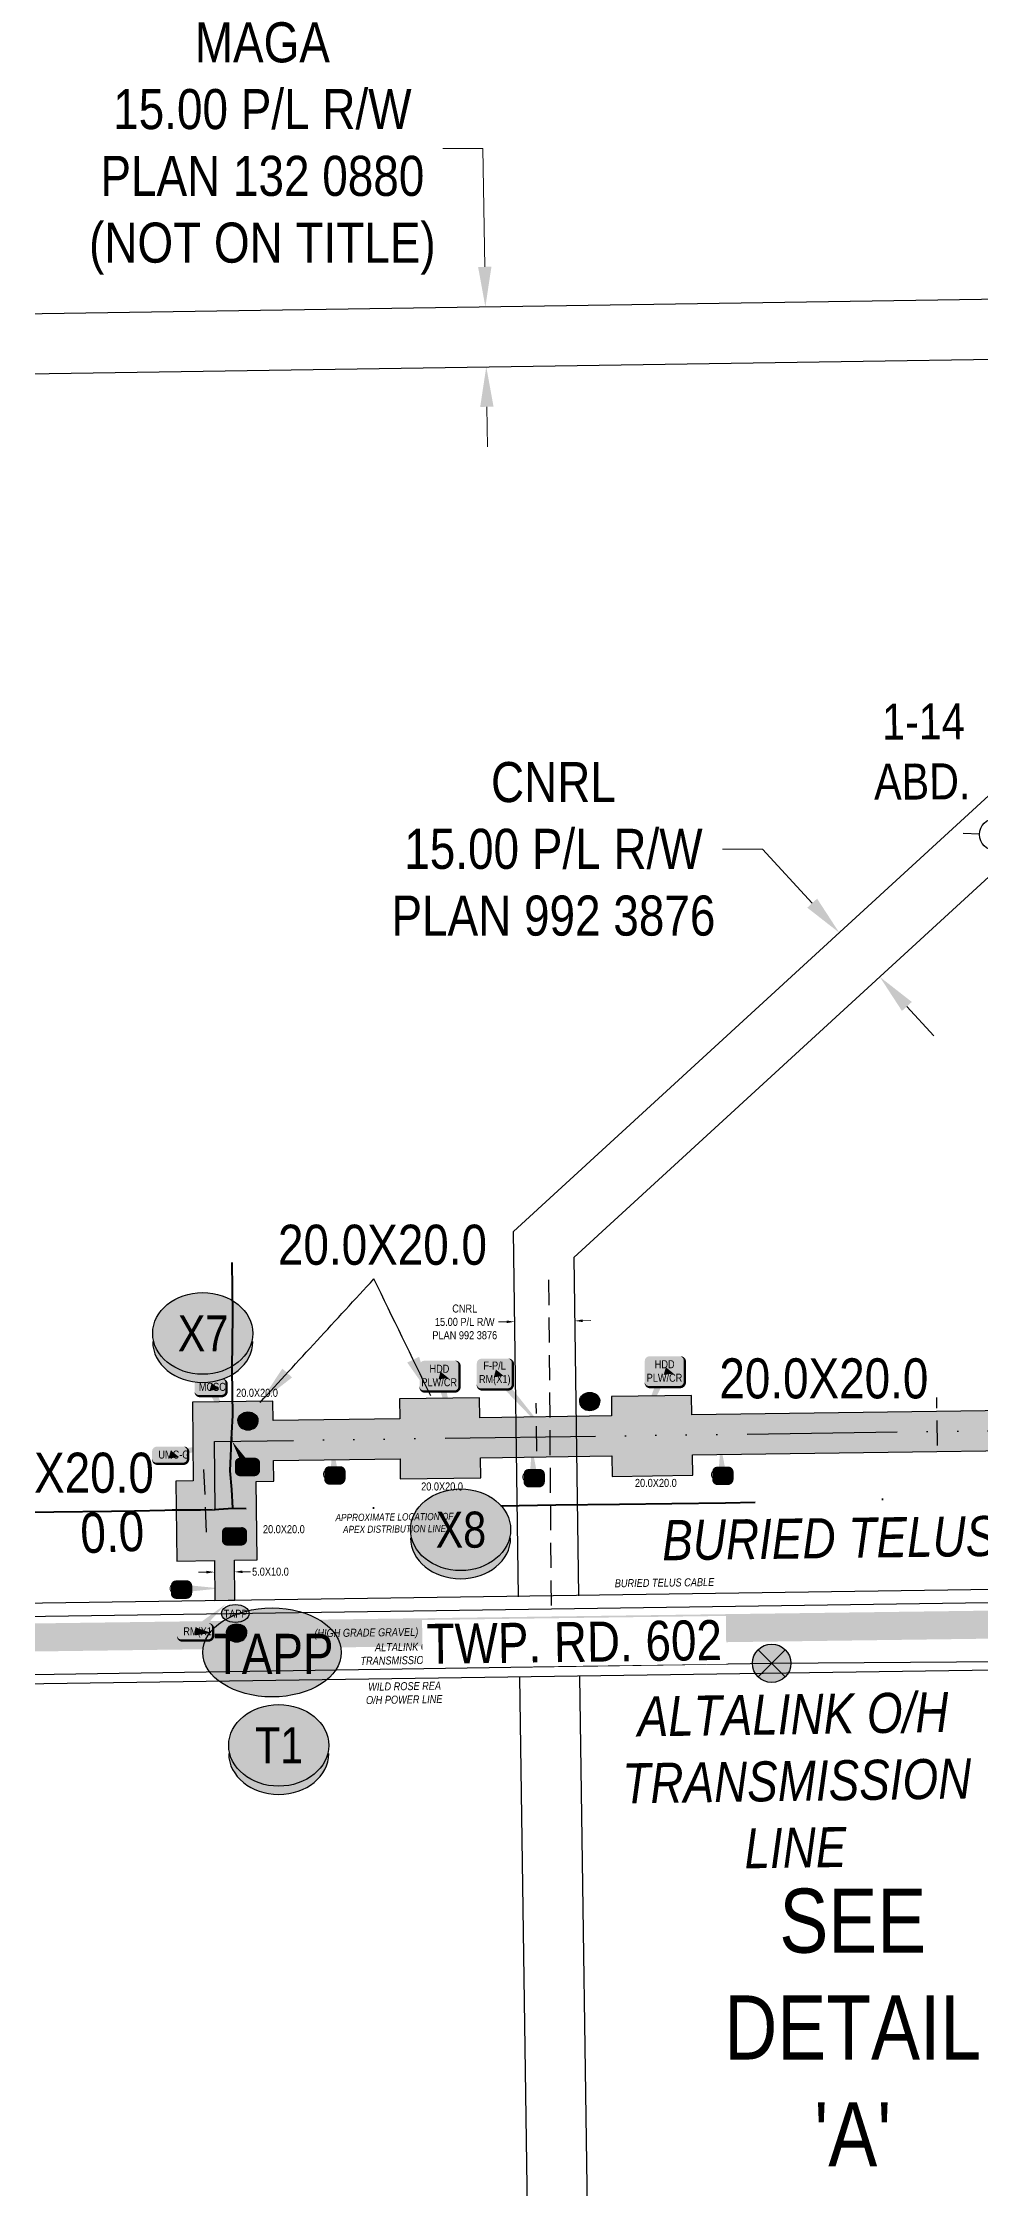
# Model space of a CAD drawing. Extents: x 57693 to 70573, y 5994359 to 6008381.
# Drawn here: x 62930 to 63164, y 6001592 to 6002128 of the extents above; entities that cross this region are included whole.
import ezdxf
from ezdxf.enums import TextEntityAlignment as Align

# ---------------------------------------------------------------- set-up
doc = ezdxf.new("R2010")
doc.units = 0
doc.header["$LTSCALE"] = 5
doc.header["$PDSIZE"] = -3
for name, pattern in [('COOP2', [10, 5, -1, 0, -1, 0, -1, 0, -1, 0, -1]), ('DASHDOT', [25.4, 12.7, -6.35, 0, -6.35]), ('foc-TIELINE', [1.875, 1.25, -0.625]), ('UG_PIPE', [1.875, 1.25, -0.625])]:
    doc.linetypes.add(name, pattern=pattern)
doc.layers.get('Defpoints').update_dxf_attribs({"color": 9})
for name, color, linetype in [('AS-PIPE-UG', 44, 'UG_PIPE'), ('AS-POWER', 104, 'foc-POWER'), ('AS-POWER-EXISTING-PP', 72, 'Continuous'), ('AS-POWER-T', 104, 'Continuous'), ('AS-POWER-T-1000', 104, 'Continuous'), ('AS-ROADS', 254, 'Continuous'), ('AS-TELEPHONE', 224, 'foc-TEL'), ('AS-TELEPHONE-T', 224, 'Continuous'), ('AS-TELEPHONE-T-1000', 224, 'Continuous'), ('CG-NOTES', 7, 'Continuous'), ('CG-NOTES-1000', 7, 'Continuous'), ('DETAIL-T', 7, 'Continuous'), ('F-RW', 190, 'Continuous'), ('F-WS-S', 8, 'Continuous'), ('L-ROAD-T', 7, 'Continuous'), ('L-ROAD-T-1000', 7, 'Continuous'), ('L-SEC', 7, 'Continuous'), ('P-APEX RECON PAY ITEMS-1000', 240, 'Continuous'), ('P-APEX RECON-10m BUFFER', 51, 'COOP2'), ('P-APEX RECON-URBAN', 30, 'COOP2'), ('P-APEX RECON-WORK AREA', 104, 'Continuous'), ('P-BUFFER-PURPLE', 187, 'foc-TIELINE'), ('P-BUFFER-PURPLE-T', 187, 'Continuous'), ('P-CROSSINGS', 250, 'Continuous'), ('P-CROSSINGS-1000', 250, 'Continuous')]:
    doc.layers.add(name, color=color, linetype=linetype)
for name, color, linetype, lineweight in [('AS-RECON EXISTING', 151, 'DASHDOT', 40), ('F-RW-T', 190, 'Continuous', 9), ('F-WS-T-1000', 190, 'Continuous', 9), ('P-APEX RECON-TWS-T', 104, 'Continuous', 9), ('P-APEX RECON-TWS-T-1000', 104, 'Continuous', 9), ('T-TEXT-1000', 48, 'Continuous', 18)]:
    doc.layers.add(name, color=color, linetype=linetype, lineweight=lineweight)
doc.layers.add('AS-RECON EXISTING-T-1000', color=7, linetype='Continuous', true_color=0x7abdff)
doc.layers.add('P-APEX RECON-TO BE DRILLED-H', color=7, linetype='Continuous', true_color=0xffafe1)
doc.styles.add('1.8', font='ARIALN.TTF', dxfattribs={"height": 2})
doc.styles.add('175L', font='ARIALN.TTF', dxfattribs={"height": 10})
doc.styles.add('80', font='ARIALN.TTF', dxfattribs={"height": 10})
doc.styles.add('80CG', font='ARIALN.TTF', dxfattribs={"height": 10})
doc.styles.add('80L', font='ARIALN.TTF', dxfattribs={"height": 10})
doc.styles.add('80LS', font='ARIALNI.TTF', dxfattribs={"height": 10})
doc.styles.add('Crossing', font='ARIALN.TTF', dxfattribs={"height": 10})
doc.styles.add('foc-LtypeFont', font='ARIALN.TTF', dxfattribs={"height": 7.349999999999999})
doc.linetypes.add('foc-POWER', pattern='A,6,-1,["P",foc-LtypeFont,S=0.2,R=0,X=-0.625,Y=-0.75],-1.239999999999999,4', length=12.24)
doc.linetypes.add('foc-TEL', pattern='A,2,-1,["T",foc-LtypeFont,S=0.2,R=0,X=-0.425,Y=-0.75],-1.239999999999999,8', length=12.24)
doc.dimstyles.new('Compass 1 000', dxfattribs={"dimtxt": 1.8, "dimasz": 2, "dimexe": 0.2, "dimexo": 0.0625, "dimgap": 0.5, "dimtad": 0, "dimtih": 1, "dimtoh": 1, "dimzin": 0, "dimdsep": 46, "dimtxsty": '1.8', "dimcen": 0.1, "dimse1": 1, "dimse2": 1, "dimclrd": 256, "dimclrt": 256, "dimaunit": 1, "dimadec": 4, "dimazin": 0, "dimtfac": 0.06, "dimtofl": 0, "dimtmove": 0, "dimatfit": 0, "dimfxl": 0.2, "dimtolj": 1, "dimtzin": 0, "dimlwd": -1, "dimarcsym": 0})
doc.dimstyles.new('Compass 5 000', dxfattribs={"dimscale": 5, "dimtxt": 9, "dimasz": 2, "dimexe": 0.2, "dimexo": 0.0625, "dimgap": 0.5, "dimtad": 0, "dimtih": 1, "dimtoh": 1, "dimzin": 0, "dimdsep": 46, "dimtxsty": '80CG', "dimcen": 0.1, "dimse1": 1, "dimse2": 1, "dimclrd": 256, "dimclrt": 256, "dimaunit": 1, "dimadec": 4, "dimazin": 0, "dimtfac": 0.06, "dimtofl": 0, "dimtmove": 0, "dimatfit": 1, "dimfxl": 0.2, "dimtolj": 1, "dimtzin": 0, "dimlwd": -1, "dimarcsym": 0})

# ---------------------------------------------------------------- blocks, each defined once
blk = doc.blocks.new('POWERPOLE')
h = blk.add_hatch(color=255)
edge = h.paths.add_edge_path()
edge.add_arc((0, 0), 0.9600000000000002, 0, 360)
at = {"linetype": 'Continuous'}
for p, q in [((0.678822509938982, -0.678822509938982), (-0.678822509938982, 0.678822509938982)), ((-0.678822509938982, -0.678822509938982), (0.678822509938982, 0.678822509938982))]:
    blk.add_line(p, q, dxfattribs=at)
blk.add_circle((0, 0), 0.9600000000000002, dxfattribs=at)
blk = doc.blocks.new('*D481')
at = {"layer": 'Defpoints', "color": 0, "transparency": 16777216}
for p in [(63039.06370349014, 6002061.562166819), (63040.83069993257, 6002061.588815035), (63039.28922299822, 6002046.608363826)]:
    blk.add_point(p, dxfattribs=at)
at = {"layer": 'F-RW-T', "transparency": 16777216}
for p, q in [((63040.23432347592, 6002101.133491761), (63030.23432347593, 6002101.133491762)), ((63040.67990627386, 6002071.587678035), (63040.23432347592, 6002101.133491761)), ((63041.20701309937, 6002036.636149043), (63041.35780675807, 6002026.637286044))]:
    blk.add_line(p, q, dxfattribs=at)
for points in [[(63042.34638344035, 6002071.612810312), (63039.01342910736, 6002071.562545759), (63040.83069993257, 6002061.588815035)], [(63042.87349026586, 6002036.66128132), (63039.54053593287, 6002036.611016767), (63041.05621944065, 6002046.635012042)]]:
    blk.add_solid(points, dxfattribs=at)
at = {"layer": 'F-RW-T', "transparency": 16777216, "insert": (62985.14905744536, 6002101.133491762), "char_height": 10, "attachment_point": 5, "style": '80CG'}
blk.add_mtext('\\A1;MAGA\\P15.00 P/L R/W\\PPLAN 132 0880\\P(NOT ON TITLE)', dxfattribs=at)
blk = doc.blocks.new('GABD')
for p, q in [((0, 0.8077887898252811), (0, 1.615577579648743)), ((-0.8077887898243716, 0), (-1.615577579648743, 0)), ((1.615577579648743, 0), (0.8077887898243716, 0)), ((0, -0.8077887898252811), (0, -1.615577579648743))]:
    blk.add_line(p, q)
blk.add_circle((0, 0), 0.8)
blk = doc.blocks.new('*D509')
at = {"layer": 'Defpoints', "color": 0, "transparency": 16777216}
for p in [(63129.19532589428, 6001905.31713362), (63104.61186003173, 6001882.772489422), (63114.73871653667, 6001871.729812101)]:
    blk.add_point(p, dxfattribs=at)
at = {"layer": 'F-RW-T', "transparency": 16777216}
for p, q in [((63110.05276199151, 6001926.190852543), (63100.05276199151, 6001926.190852543)), ((63122.43648317736, 6001912.687211309), (63110.05276199151, 6001926.190852543)), ((63146.08102511661, 6001886.904378612), (63152.83986783354, 6001879.534300923))]:
    blk.add_line(p, q, dxfattribs=at)
for points in [[(63123.66482945858, 6001913.813685095), (63121.20813689614, 6001911.560737522), (63129.19532589428, 6001905.31713362)], [(63147.30937139783, 6001888.030852397), (63144.85267883539, 6001885.777904825), (63139.32218239969, 6001894.2744563)]]:
    blk.add_solid(points, dxfattribs=at)
at = {"layer": 'F-RW-T', "transparency": 16777216, "insert": (63057.82220264664, 6001926.190852543), "char_height": 10, "attachment_point": 5, "style": '80CG'}
blk.add_mtext('\\A1;CNRL\\P15.00 P/L R/W\\PPLAN 992 3876', dxfattribs=at)
blk = doc.blocks.new('TAPP_Access_Point')
h = blk.add_hatch(color=255)
h.dxf.hatch_style = 1
edge = h.paths.add_edge_path()
edge.add_ellipse((-0.3951519758265931, 0.3492528635715644), major_axis=(-17.30533953341364, 0), ratio=0.6432188296777427, start_angle=0, end_angle=360)
at = {"color": 170}
blk.add_ellipse((-0.3951519758265931, 0.3492528635715644), major_axis=(-17.30533953341364, 0), ratio=0.6432188296777427, dxfattribs=at)
at = {"color": 170, "style": '175L'}
blk.add_text('TAPP', height=10, dxfattribs=at).set_placement((0, 0), align=Align.MIDDLE_CENTER)
blk = doc.blocks.new('*U525')
at = {"true_color": 0xffffa8}
h = blk.add_hatch(color=51, dxfattribs=at)
edge = h.paths.add_edge_path()
edge.add_line((-8.999999999999986, -11.5), (8.999999999999972, -11.5))
edge.add_arc((8.999999999999979, -5.499999999999993), 6.000000000000007, 269.9999999999999, 359.9999999999999)
edge.add_line((14.99999999999999, -5.5), (14.99999999999999, 4))
edge.add_arc((8.999999999999986, 4), 6, 0, 90)
edge.add_line((8.999999999999986, 10), (-8.999999999999972, 10))
edge.add_arc((-8.999999999999979, 3.999999999999993), 6.000000000000007, 89.99999999999993, 179.9999999999999)
edge.add_line((-14.99999999999999, 4), (-14.99999999999999, -5.5))
edge.add_arc((-8.999999999999986, -5.5), 6, 180, 270)
at = {"color": 240, "flags": 128}
for points in [[(-26.97225136479049, 31.61302136921859, 0, 10, 0), (0, 0, 5.000000000000002, 5.000000000000002, 0)], [(11.02599631257849, -3.012219823603379, 0, 9.999999999999998, 0), (0, 0, 4.999999999999999, 4.999999999999999, 0)]]:
    blk.add_lwpolyline(points, format="xyseb", dxfattribs=at)
blk.add_lwpolyline([(-8.999999999999986, -11.5, 3, 3, 0), (8.999999999999972, -11.5, 3, 3, 0.4142135623730951), (14.99999999999999, -5.5, 3, 3, 0), (14.99999999999999, 4, 3, 0, 0.4142135623730951), (8.999999999999986, 10, 0, 0, 0), (-8.999999999999972, 10, 0, 0, 0.4142135623730951), (-14.99999999999999, 4, 0, 0, 0), (-14.99999999999999, -5.5, 0, 3, 0.4142135623730951)], format="xyseb", close=True, dxfattribs=at)
at = {"color": 4, "style": '80'}
blk.add_attdef('OTHER_001', (-14.69645293315144, -5.003410641200546), '', height=10, dxfattribs=at)
blk = doc.blocks.new('*U526')
at = {"true_color": 0xffffa8}
h = blk.add_hatch(color=51, dxfattribs=at)
edge = h.paths.add_edge_path()
edge.add_line((-16.49999999999998, -20), (16.49999999999997, -20))
edge.add_arc((16.49999999999998, -13.99999999999999), 6.000000000000007, 269.9999999999999, 359.9999999999999)
edge.add_line((22.49999999999998, -14), (22.49999999999998, 12.5))
edge.add_arc((16.49999999999998, 12.5), 6, 0, 90)
edge.add_line((16.49999999999998, 18.5), (-16.49999999999997, 18.5))
edge.add_arc((-16.49999999999998, 12.49999999999999), 6.000000000000007, 89.99999999999993, 179.9999999999999)
edge.add_line((-22.49999999999998, 12.5), (-22.49999999999998, -14))
edge.add_arc((-16.49999999999998, -14), 6, 180, 270)
at = {"color": 240, "flags": 128}
blk.add_lwpolyline([(-16.49999999999998, -20, 3, 3, 0), (16.49999999999997, -20, 3, 3, 0.4142135623730951), (22.49999999999998, -14, 3, 3, 0), (22.49999999999998, 12.5, 3, 0, 0.4142135623730951), (16.49999999999998, 18.5, 0, 0, 0), (-16.49999999999997, 18.5, 0, 0, 0.4142135623730951), (-22.49999999999998, 12.5, 0, 0, 0), (-22.49999999999998, -14, 0, 3, 0.4142135623730951)], format="xyseb", close=True, dxfattribs=at)
for points in [[(69.13318323529147, -79.15126343431352, 0, 10, 0), (0, 0, 5.000000000000001, 5.000000000000001, 0)], [(11.02599631257849, -3.012219823603379, 0, 9.999999999999998, 0), (0, 0, 4.999999999999999, 4.999999999999999, 0)]]:
    blk.add_lwpolyline(points, format="xyseb", dxfattribs=at)
at = {"color": 4, "style": '80'}
blk.add_attdef('OTHER_001', (-14.69645293315144, -5.003410641200546), '', height=10, dxfattribs=at)
blk = doc.blocks.new('*U528')
at = {"true_color": 0xffffa8}
h = blk.add_hatch(color=51, dxfattribs=at)
edge = h.paths.add_edge_path()
edge.add_line((-18.99999999999999, -20), (18.99999999999997, -20))
edge.add_arc((18.99999999999998, -13.99999999999999), 6.000000000000007, 269.9999999999999, 359.9999999999999)
edge.add_line((24.99999999999999, -14), (24.99999999999999, 12.5))
edge.add_arc((18.99999999999999, 12.5), 6, 0, 90)
edge.add_line((18.99999999999999, 18.5), (-18.99999999999997, 18.5))
edge.add_arc((-18.99999999999998, 12.49999999999999), 6.000000000000007, 89.99999999999993, 179.9999999999999)
edge.add_line((-24.99999999999999, 12.5), (-24.99999999999999, -14))
edge.add_arc((-18.99999999999999, -14), 6, 180, 270)
at = {"color": 240, "flags": 128}
blk.add_lwpolyline([(-18.99999999999999, -20, 3, 3, 0), (18.99999999999997, -20, 3, 3, 0.4142135623730951), (24.99999999999999, -14, 3, 3, 0), (24.99999999999999, 12.5, 3, 0, 0.4142135623730951), (18.99999999999999, 18.5, 0, 0, 0), (-18.99999999999997, 18.5, 0, 0, 0.4142135623730951), (-24.99999999999999, 12.5, 0, 0, 0), (-24.99999999999999, -14, 0, 3, 0.4142135623730951)], format="xyseb", close=True, dxfattribs=at)
for points in [[(20.25130591177349, -78.98383178456156, 0, 10, 0), (0, 0, 5, 5, 0)], [(11.02599631257849, -3.012219823603379, 0, 9.999999999999998, 0), (0, 0, 4.999999999999999, 4.999999999999999, 0)]]:
    blk.add_lwpolyline(points, format="xyseb", dxfattribs=at)
at = {"color": 4, "style": '80'}
blk.add_attdef('OTHER_001', (-14.69645293315144, -5.003410641200546), '', height=10, dxfattribs=at)
blk = doc.blocks.new('*U1758')
at = {"true_color": 0xffffa8}
h = blk.add_hatch(color=51, dxfattribs=at)
edge = h.paths.add_edge_path()
edge.add_line((-6.499999999999986, -11.5), (6.499999999999972, -11.5))
edge.add_arc((6.499999999999979, -5.499999999999993), 6.000000000000007, 269.9999999999999, 359.9999999999999)
edge.add_line((12.49999999999999, -5.5), (12.49999999999999, 4))
edge.add_arc((6.499999999999986, 4), 6, 0, 90)
edge.add_line((6.499999999999986, 10), (-6.499999999999972, 10))
edge.add_arc((-6.499999999999979, 3.999999999999993), 6.000000000000007, 89.99999999999993, 179.9999999999999)
edge.add_line((-12.49999999999999, 4), (-12.49999999999999, -5.5))
edge.add_arc((-6.499999999999986, -5.5), 6, 180, 270)
at = {"color": 240, "flags": 128}
blk.add_lwpolyline([(-6.499999999999986, -11.5, 3, 3, 0), (6.499999999999972, -11.5, 3, 3, 0.4142135623730951), (12.49999999999999, -5.5, 3, 3, 0), (12.49999999999999, 4, 3, 0, 0.4142135623730951), (6.499999999999986, 10, 0, 0, 0), (-6.499999999999972, 10, 0, 0, 0.4142135623730951), (-12.49999999999999, 4, 0, 0, 0), (-12.49999999999999, -5.5, 0, 3, 0.4142135623730951)], format="xyseb", close=True, dxfattribs=at)
for points in [[(49.13377282671338, 0.09246201173935711, 0, 10, 0), (0, 0, 5, 5, 0)], [(11.02599631257849, -3.012219823603379, 0, 9.999999999999998, 0), (0, 0, 4.999999999999999, 4.999999999999999, 0)]]:
    blk.add_lwpolyline(points, format="xyseb", dxfattribs=at)
at = {"color": 4, "style": '80'}
blk.add_attdef('OTHER_001', (-14.69645293315144, -5.003410641200546), '', height=10, dxfattribs=at)
blk = doc.blocks.new('xing2')
h = blk.add_hatch(color=50)
h.dxf.hatch_style = 1
edge = h.paths.add_edge_path()
edge.add_ellipse((0, 0), major_axis=(-12.5, 0), ratio=0.8162973455633619, start_angle=0, end_angle=360)
h = blk.add_hatch(color=250)
h.dxf.hatch_style = 1
edge = h.paths.add_edge_path()
edge.add_ellipse((0, -2.047489049626165), major_axis=(-12.5, 0), ratio=0.8162973455633619, start_angle=0, end_angle=180)
edge.add_line((12.5, -2.047489049626165), (12.5, 0))
edge.add_ellipse((0, 0), major_axis=(-12.5, 0), ratio=0.8162973455633619, start_angle=0, end_angle=180, ccw=False)
edge.add_line((-12.5, 0), (-12.5, -2.047489049626165))
at = {"color": 250}
blk.add_ellipse((0, 0), major_axis=(-12.5, 0), ratio=0.8162973455633619, dxfattribs=at)
blk.add_ellipse((0, -2.047489049626165), major_axis=(-12.5, 0), ratio=0.8162973455633619, start_param=0, end_param=3.141592653589793, dxfattribs=at)
at = {"color": 250, "style": 'Crossing'}
blk.add_attdef('CROSSING', text='', height=9, dxfattribs=at).set_placement((0.08916442567715421, 0.0199513138486509), align=Align.MIDDLE_CENTER)
at = {"color": 250, "style": 'Crossing', "flags": 1}
for tag, p in [('OWNER', (0.08916442567715421, -12.49201765665748)), ('DESCRIPTION', (0.08916442567715421, -25.770021277247)), ('LOCATION', (0.08916442567715421, -39.30337514164421)), ('DWG_REF', (0.08916442567715421, -52.83672900604233))]:
    blk.add_attdef(tag, text='', height=9, dxfattribs=at).set_placement(p, align=Align.MIDDLE_CENTER)
blk = doc.blocks.new('Well_proximity')
h = blk.add_hatch(color=191)
h.dxf.hatch_style = 1
edge = h.paths.add_edge_path()
edge.add_ellipse((0, 0), major_axis=(-12.5, 0), ratio=0.8162973455633618, start_angle=0, end_angle=360)
h = blk.add_hatch(color=250)
h.dxf.hatch_style = 1
edge = h.paths.add_edge_path()
edge.add_ellipse((0, -2.047489049626165), major_axis=(-12.5, 0), ratio=0.8162973455633618, start_angle=0, end_angle=180)
edge.add_line((12.5, -2.047489049626165), (12.5, 0))
edge.add_ellipse((0, 0), major_axis=(-12.5, 0), ratio=0.8162973455633618, start_angle=0, end_angle=180, ccw=False)
edge.add_line((-12.5, 0), (-12.5, -2.047489049626165))
at = {"color": 250}
blk.add_ellipse((0, 0), major_axis=(-12.5, 0), ratio=0.8162973455633618, dxfattribs=at)
blk.add_ellipse((0, -2.047489049626165), major_axis=(-12.5, 0), ratio=0.8162973455633618, start_param=0, end_param=3.141592653589793, dxfattribs=at)
at = {"color": 250, "style": '80L'}
blk.add_attdef('CROSSING', text='', height=9, dxfattribs=at).set_placement((0.0891644256771542, 0.0199513138486509), align=Align.MIDDLE_CENTER)
blk = doc.blocks.new('*U527')
at = {"true_color": 0xffffa8}
h = blk.add_hatch(color=51, dxfattribs=at)
edge = h.paths.add_edge_path()
edge.add_line((-18.99999999999999, -20), (18.99999999999997, -20))
edge.add_arc((18.99999999999998, -13.99999999999999), 6.000000000000007, 269.9999999999999, 359.9999999999999)
edge.add_line((24.99999999999999, -14), (24.99999999999999, 12.5))
edge.add_arc((18.99999999999999, 12.5), 6, 0, 90)
edge.add_line((18.99999999999999, 18.5), (-18.99999999999997, 18.5))
edge.add_arc((-18.99999999999998, 12.49999999999999), 6.000000000000007, 89.99999999999993, 179.9999999999999)
edge.add_line((-24.99999999999999, 12.5), (-24.99999999999999, -14))
edge.add_arc((-18.99999999999999, -14), 6, 180, 270)
at = {"color": 240, "flags": 128}
for points in [[(-35.60889461615826, -81.89717848493189, 0, 10, 0), (0, 0, 5.000000000000001, 5.000000000000001, 0)], [(11.02599631257849, -3.012219823603379, 0, 9.999999999999998, 0), (0, 0, 4.999999999999999, 4.999999999999999, 0)]]:
    blk.add_lwpolyline(points, format="xyseb", dxfattribs=at)
blk.add_lwpolyline([(-18.99999999999999, -20, 3, 3, 0), (18.99999999999997, -20, 3, 3, 0.4142135623730951), (24.99999999999999, -14, 3, 3, 0), (24.99999999999999, 12.5, 3, 0, 0.4142135623730951), (18.99999999999999, 18.5, 0, 0, 0), (-18.99999999999997, 18.5, 0, 0, 0.4142135623730951), (-24.99999999999999, 12.5, 0, 0, 0), (-24.99999999999999, -14, 0, 3, 0.4142135623730951)], format="xyseb", close=True, dxfattribs=at)
at = {"color": 4, "style": '80'}
blk.add_attdef('OTHER_001', (-14.69645293315144, -5.003410641200546), '', height=10, dxfattribs=at)
blk = doc.blocks.new('*U2118')
at = {"true_color": 0xffffa8}
h = blk.add_hatch(color=51, dxfattribs=at)
edge = h.paths.add_edge_path()
edge.add_line((-16.49999999999998, -11.5), (16.49999999999997, -11.5))
edge.add_arc((16.49999999999998, -5.499999999999993), 6.000000000000007, 269.9999999999999, 359.9999999999999)
edge.add_line((22.49999999999998, -5.5), (22.49999999999998, 4))
edge.add_arc((16.49999999999998, 4), 6, 0, 90)
edge.add_line((16.49999999999998, 10), (-16.49999999999997, 10))
edge.add_arc((-16.49999999999998, 3.999999999999993), 6.000000000000007, 89.99999999999993, 179.9999999999999)
edge.add_line((-22.49999999999998, 4), (-22.49999999999998, -5.5))
edge.add_arc((-16.49999999999998, -5.5), 6, 180, 270)
at = {"color": 240, "flags": 128}
blk.add_lwpolyline([(-16.49999999999998, -11.5, 3, 3, 0), (16.49999999999997, -11.5, 3, 3, 0.4142135623730951), (22.49999999999998, -5.5, 3, 3, 0), (22.49999999999998, 4, 3, 0, 0.4142135623730951), (16.49999999999998, 10, 0, 0, 0), (-16.49999999999997, 10, 0, 0, 0.4142135623730951), (-22.49999999999998, 4, 0, 0, 0), (-22.49999999999998, -5.5, 0, 3, 0.4142135623730951)], format="xyseb", close=True, dxfattribs=at)
for points in [[(75.36836184464102, 16.26775433973944, 0, 10, 0), (0, 0, 5.000000000000001, 5.000000000000001, 0)], [(11.02599631257849, -3.012219823603379, 0, 9.999999999999998, 0), (0, 0, 4.999999999999999, 4.999999999999999, 0)]]:
    blk.add_lwpolyline(points, format="xyseb", dxfattribs=at)
at = {"color": 4, "style": '80'}
blk.add_attdef('OTHER_001', (-14.69645293315144, -5.003410641200546), '', height=10, dxfattribs=at)
blk = doc.blocks.new('*U2119')
at = {"true_color": 0xffffa8}
h = blk.add_hatch(color=51, dxfattribs=at)
edge = h.paths.add_edge_path()
edge.add_line((-8.999999999999986, -11.5), (8.999999999999972, -11.5))
edge.add_arc((8.999999999999979, -5.499999999999993), 6.000000000000007, 269.9999999999999, 359.9999999999999)
edge.add_line((14.99999999999999, -5.5), (14.99999999999999, 4))
edge.add_arc((8.999999999999986, 4), 6, 0, 90)
edge.add_line((8.999999999999986, 10), (-8.999999999999972, 10))
edge.add_arc((-8.999999999999979, 3.999999999999993), 6.000000000000007, 89.99999999999993, 179.9999999999999)
edge.add_line((-14.99999999999999, 4), (-14.99999999999999, -5.5))
edge.add_arc((-8.999999999999986, -5.5), 6, 180, 270)
at = {"color": 240, "flags": 128}
for points in [[(-18.60840244475935, 30.81291088101987, 0, 10, 0), (0, 0, 5, 5, 0)], [(11.02599631257849, -3.012219823603379, 0, 9.999999999999998, 0), (0, 0, 4.999999999999999, 4.999999999999999, 0)]]:
    blk.add_lwpolyline(points, format="xyseb", dxfattribs=at)
blk.add_lwpolyline([(-8.999999999999986, -11.5, 3, 3, 0), (8.999999999999972, -11.5, 3, 3, 0.4142135623730951), (14.99999999999999, -5.5, 3, 3, 0), (14.99999999999999, 4, 3, 0, 0.4142135623730951), (8.999999999999986, 10, 0, 0, 0), (-8.999999999999972, 10, 0, 0, 0.4142135623730951), (-14.99999999999999, 4, 0, 0, 0), (-14.99999999999999, -5.5, 0, 3, 0.4142135623730951)], format="xyseb", close=True, dxfattribs=at)
at = {"color": 4, "style": '80'}
blk.add_attdef('OTHER_001', (-14.69645293315144, -5.003410641200546), '', height=10, dxfattribs=at)
blk = doc.blocks.new('*U2120')
at = {"true_color": 0xffffa8}
h = blk.add_hatch(color=51, dxfattribs=at)
edge = h.paths.add_edge_path()
edge.add_line((-13.99999999999999, -11.5), (13.99999999999997, -11.5))
edge.add_arc((13.99999999999998, -5.499999999999993), 6.000000000000007, 269.9999999999999, 359.9999999999999)
edge.add_line((19.99999999999999, -5.5), (19.99999999999999, 4))
edge.add_arc((13.99999999999999, 4), 6, 0, 90)
edge.add_line((13.99999999999999, 10), (-13.99999999999997, 10))
edge.add_arc((-13.99999999999998, 3.999999999999993), 6.000000000000007, 89.99999999999993, 179.9999999999999)
edge.add_line((-19.99999999999999, 4), (-19.99999999999999, -5.5))
edge.add_arc((-13.99999999999999, -5.5), 6, 180, 270)
at = {"color": 240, "flags": 128}
blk.add_lwpolyline([(-13.99999999999999, -11.5, 3, 3, 0), (13.99999999999997, -11.5, 3, 3, 0.4142135623730951), (19.99999999999999, -5.5, 3, 3, 0), (19.99999999999999, 4, 3, 0, 0.4142135623730951), (13.99999999999999, 10, 0, 0, 0), (-13.99999999999997, 10, 0, 0, 0.4142135623730951), (-19.99999999999999, 4, 0, 0, 0), (-19.99999999999999, -5.5, 0, 3, 0.4142135623730951)], format="xyseb", close=True, dxfattribs=at)
for points in [[(26.38675038390993, -57.62172660125821, 0, 10, 0), (0, 0, 5, 5, 0)], [(11.02599631257849, -3.012219823603379, 0, 9.999999999999998, 0), (0, 0, 4.999999999999999, 4.999999999999999, 0)]]:
    blk.add_lwpolyline(points, format="xyseb", dxfattribs=at)
at = {"color": 4, "style": '80'}
blk.add_attdef('OTHER_001', (-14.69645293315144, -5.003410641200546), '', height=10, dxfattribs=at)
blk = doc.blocks.new('*D2121')
at = {"layer": 'Defpoints', "color": 0, "transparency": 16777216}
for p in [(62973.21538334016, 6001743.085059657), (62978.18735185544, 6001745.713481976), (62978.21142810109, 6001743.131649039)]:
    blk.add_point(p, dxfattribs=at)
at = {"layer": 'P-APEX RECON-TWS-T-1000', "transparency": 16777216}
for p, q in [((62971.19139404919, 6001745.648242898), (62969.19148100387, 6001745.629593203)), ((62980.18726490076, 6001745.732131671), (62982.18717794613, 6001745.750781367))]:
    blk.add_line(p, q, dxfattribs=at)
for points in [[(62971.18828576663, 6001745.981561738), (62971.19450233175, 6001745.314924058), (62973.19130709451, 6001745.666892594)], [(62980.1841566182, 6001746.065450511), (62980.19037318332, 6001745.39881283), (62978.18735185544, 6001745.713481976)]]:
    blk.add_solid(points, dxfattribs=at)
at = {"layer": 'P-APEX RECON-TWS-T-1000', "transparency": 16777216, "insert": (62987.17148899661, 6001745.750781365), "char_height": 2, "attachment_point": 5, "style": '1.8'}
blk.add_mtext('\\A1;5.0X10.0', dxfattribs=at)
blk = doc.blocks.new('*U524')
at = {"true_color": 0xffffa8}
h = blk.add_hatch(color=51, dxfattribs=at)
edge = h.paths.add_edge_path()
edge.add_line((-16.49999999999999, -11.5), (16.49999999999997, -11.5))
edge.add_arc((16.49999999999998, -5.499999999999993), 6.000000000000007, 269.9999999999999, 359.9999999999999)
edge.add_line((22.49999999999999, -5.5), (22.49999999999999, 4))
edge.add_arc((16.49999999999999, 4), 6, 0, 90)
edge.add_line((16.49999999999999, 10), (-16.49999999999997, 10))
edge.add_arc((-16.49999999999998, 3.999999999999993), 6.000000000000007, 89.99999999999993, 179.9999999999999)
edge.add_line((-22.49999999999999, 4), (-22.49999999999999, -5.5))
edge.add_arc((-16.49999999999999, -5.5), 6, 180, 270)
at = {"color": 240, "flags": 128}
for points in [[(38.79831612702021, 34.41931672034386, 0, 10, 0), (0, 0, 5.000000000000001, 5.000000000000001, 0)], [(20.51600435733357, -2.102764657405074, 0, 9.999999999999998, 0), (0, 0, 4.999999999999999, 4.999999999999999, 0)]]:
    blk.add_lwpolyline(points, format="xyseb", dxfattribs=at)
blk.add_lwpolyline([(-16.49999999999999, -11.5, 3, 3, 0), (16.49999999999997, -11.5, 3, 3, 0.4142135623730951), (22.49999999999999, -5.5, 3, 3, 0), (22.49999999999999, 4, 3, 0, 0.4142135623730951), (16.49999999999999, 10, 0, 0, 0), (-16.49999999999997, 10, 0, 0, 0.4142135623730951), (-22.49999999999999, 4, 0, 0, 0), (-22.49999999999999, -5.5, 0, 3, 0.4142135623730951)], format="xyseb", close=True, dxfattribs=at)
at = {"color": 4, "style": '80'}
blk.add_attdef('OTHER_001', (-14.69645293315144, -5.003410641200546), '', height=10, dxfattribs=at)
blk = doc.blocks.new('*U2122')
at = {"true_color": 0xffffa8}
h = blk.add_hatch(color=51, dxfattribs=at)
edge = h.paths.add_edge_path()
edge.add_line((-6.499999999999986, -11.5), (6.499999999999972, -11.5))
edge.add_arc((6.499999999999979, -5.499999999999993), 6.000000000000007, 269.9999999999999, 359.9999999999999)
edge.add_line((12.49999999999999, -5.5), (12.49999999999999, 4))
edge.add_arc((6.499999999999986, 4), 6, 0, 90)
edge.add_line((6.499999999999986, 10), (-6.499999999999972, 10))
edge.add_arc((-6.499999999999979, 3.999999999999993), 6.000000000000007, 89.99999999999993, 179.9999999999999)
edge.add_line((-12.49999999999999, 4), (-12.49999999999999, -5.5))
edge.add_arc((-6.499999999999986, -5.5), 6, 180, 270)
at = {"color": 240, "flags": 128}
for points in [[(-2.153437277669792, 37.56185487763561, 0, 10, 0), (0, 0, 5, 5, 0)], [(11.02599631257849, -3.012219823603379, 0, 9.999999999999998, 0), (0, 0, 4.999999999999999, 4.999999999999999, 0)]]:
    blk.add_lwpolyline(points, format="xyseb", dxfattribs=at)
blk.add_lwpolyline([(-6.499999999999986, -11.5, 3, 3, 0), (6.499999999999972, -11.5, 3, 3, 0.4142135623730951), (12.49999999999999, -5.5, 3, 3, 0), (12.49999999999999, 4, 3, 0, 0.4142135623730951), (6.499999999999986, 10, 0, 0, 0), (-6.499999999999972, 10, 0, 0, 0.4142135623730951), (-12.49999999999999, 4, 0, 0, 0), (-12.49999999999999, -5.5, 0, 3, 0.4142135623730951)], format="xyseb", close=True, dxfattribs=at)
at = {"color": 4, "style": '80'}
blk.add_attdef('OTHER_001', (-14.69645293315144, -5.003410641200546), '', height=10, dxfattribs=at)
blk = doc.blocks.new('*D2123')
at = {"layer": 'Defpoints', "color": 0, "transparency": 16777216}
for p in [(63048.12987936503, 6001808.179783915), (63048.13191546097, 6001808.035080043), (63063.13282401867, 6001808.246154482)]:
    blk.add_point(p, dxfattribs=at)
at = {"layer": 'F-WS-T-1000', "transparency": 16777216}
for p, q in [((63046.13007732239, 6001808.151645146), (63044.13027527978, 6001808.123506378)), ((63065.13058996538, 6001808.418997124), (63067.130392008, 6001808.447135893))]:
    blk.add_line(p, q, dxfattribs=at)
for points in [[(63046.12538752762, 6001808.484945486), (63046.13476711717, 6001807.818344805), (63048.12987936503, 6001808.179783915)], [(63065.12590017061, 6001808.752297464), (63065.13527976016, 6001808.085696783), (63063.13078792274, 6001808.390858355)]]:
    blk.add_solid(points, dxfattribs=at)
at = {"layer": 'F-WS-T-1000', "transparency": 16777216, "insert": (63035.68416341073, 6001808.123506377), "char_height": 2, "attachment_point": 5, "style": '1.8'}
blk.add_mtext('\\A1;CNRL\\P15.00 P/L R/W\\PPLAN 992 3876', dxfattribs=at)

msp = doc.modelspace()

# ---------------------------------------------------------------- hatches: boundary and pattern name
at = {"layer": 'P-APEX RECON-10m BUFFER'}
h = msp.add_hatch(color=256, dxfattribs=at)
h.dxf.hatch_style = 1
h.paths.add_polyline_path([(63468.52490877652, 6001790.122807715), (63425.17606609737, 6001789.524254842), (63425.10624763402, 6001794.432513414), (63405.09532282097, 6001794.189406745), (63405.13436519392, 6001789.247522698), (63246.77926786274, 6001787.060984452), (63246.65603762771, 6001795.842189436), (63226.62425923613, 6001795.604537929), (63226.69539091786, 6001786.783669924), (63092.40159654496, 6001784.929365778), (63092.33826951597, 6001789.793711209), (63072.31121012602, 6001789.539842976), (63072.35053099607, 6001784.65250433), (63039.44789989291, 6001784.198190812), (63039.37622915594, 6001789.171263722), (63019.39788619879, 6001788.928663381), (63019.44227674518, 6001783.921956823), (62987.8140491263, 6001783.485240037), (62987.75320003214, 6001788.324809775), (62967.7024289667, 6001788.085657056), (62967.88933336198, 6001768.447908018), (62963.55450420874, 6001768.399111078), (62963.75282189612, 6001748.395784908), (62973.16460274126, 6001748.530552809), (62973.25738965417, 6001738.580483139), (62978.25319771354, 6001738.652455358), (62978.16041487467, 6001748.60208813), (62983.8842124725, 6001748.684047544), (62983.6293630404, 6001768.309280387), (62988.00412780741, 6001768.367528827), (62987.93967774073, 6001773.493498178), (63019.53087022927, 6001773.929703591), (63019.57486940834, 6001768.967138419), (63039.66362579628, 6001769.229450507), (63039.59189483058, 6001774.206702577), (63072.43092414371, 6001774.660137868), (63072.47187722177, 6001769.569925907), (63092.59799274885, 6001769.843564364), (63092.531674361, 6001774.937685355), (63226.77596956921, 6001776.79130605), (63226.78546386323, 6001775.613941585), (63231.96907744639, 6001775.685781624), (63232.20894719957, 6001757.204929558), (63232.40217335695, 6001742.313858171), (63242.39367074473, 6001742.457800899), (63242.20062958584, 6001757.334615266), (63241.96064576863, 6001775.824255447), (63246.93598981426, 6001775.893209041), (63246.91948322878, 6001777.069444008), (63405.21330805725, 6001779.255136211), (63405.25331109954, 6001774.191653064), (63414.74250209154, 6001774.315458616), (63421.95875769602, 6001745.044709302), (63427.08640304257, 6001745.118580813), (63419.87186054675, 6001774.382381397), (63425.39043038459, 6001774.454382223), (63425.31819230127, 6001779.532740779), (63468.66598841001, 6001780.131279252)])
at = {"layer": 'P-APEX RECON-TO BE DRILLED-H'}
h = msp.add_hatch(color=256, dxfattribs=at)
h.dxf.hatch_style = 1
h.paths.add_polyline_path([(63033.42570349541, 6001784.115037424), (63033.56366528833, 6001774.123465864), (63078.57186676892, 6001774.744930881), (63078.50646778662, 6001779.481304567), (63078.43390497481, 6001784.736502425)])

# ---------------------------------------------------------------- linework, layer by layer
at = {"layer": 'AS-PIPE-UG', "flags": 128}
msp.add_lwpolyline([(63057.34088035774, 6001737.349429632), (63056.67794435351, 6001821.567461995)], dxfattribs=at)
at = {"layer": 'AS-POWER', "flags": 128}
msp.add_lwpolyline([(62563.72767386014, 6001714.497276034), (63112.321, 6001722.890000029), (63250.7730000002, 6001723.924)], dxfattribs=at)
at = {"layer": 'AS-RECON EXISTING', "flags": 128}
for points in [[(62972.63131704591, 6001761.206624899), (62969.67921886605, 6001761.161556492), (62966.94528759643, 6001761.12420705), (62962.63047063887, 6001761.082105214), (62960.78220882561, 6001761.067793237), (62953.22712042707, 6001760.893080536), (62947.45201795259, 6001760.762161989), (62846.94575510486, 6001759.642806916), (62846.37774557409, 6001848.562793353), (62830.67275124247, 6001847.587784044)], [(62977.49645717802, 6001780.397086812), (62977.75851994957, 6001784.784812633), (62977.58996045937, 6001796.233241744), (62977.78332997191, 6001809.950749838), (62977.64432523039, 6001822.95084631)], [(62977.74042513179, 6001761.627937748), (62977.50105492765, 6001766.294959489), (62977.10938415151, 6001770.908143215), (62977.24959344631, 6001774.691020809), (62977.32481945474, 6001776.550804548), (62977.36682058273, 6001777.539174753), (62977.4032925619, 6001778.747752653), (62977.51416773788, 6001780.387797005)], [(63489.36281096678, 6001769.66246503), (63459.52612493589, 6001768.416283202), (63453.1632133419, 6001768.539844938), (63444.82971260816, 6001768.555532779), (63432.9121868635, 6001768.485420045), (63410.97216976825, 6001767.903947052), (63390.14638148592, 6001767.60742509), (63370.93707055622, 6001767.135801694), (63353.91838795506, 6001766.865356462), (63330.82935514189, 6001766.431214719), (63309.88094859621, 6001766.113488425), (63289.63393152764, 6001765.622629253), (63276.44680556404, 6001765.599520993), (63255.01777790506, 6001765.768703235), (63242.74862675946, 6001765.379414124), (63236.88732343384, 6001765.503607472), (63227.18070814731, 6001765.408982174), (63218.1100032539, 6001765.128837225), (63212.1639693151, 6001765.071964825), (63185.40720344322, 6001764.693862856), (63168.76534307105, 6001764.209625961), (63152.58701741586, 6001763.898636326), (63139.75489305556, 6001763.851427564), (63125.15992782651, 6001763.475853248), (63111.06619280627, 6001763.093329078), (63100.79829333574, 6001762.862692923), (63087.35055930134, 6001762.713112158), (63074.32180562703, 6001762.527902159), (63058.41878729374, 6001762.353578846), (63037.1525205506, 6001761.950933943), (63020.36242558881, 6001761.79226988), (63003.73081052748, 6001761.621389356), (62986.90106795717, 6001761.370378832), (62977.8116201884, 6001761.556398617), (62973.11957093311, 6001761.222827443)]]:
    msp.add_lwpolyline(points, dxfattribs=at)
at = {"layer": 'AS-ROADS', "const_width": 6.999999999999957, "flags": 128}
msp.add_lwpolyline([(62563.58931077144, 6001724.434636259), (63323.93209512343, 6001734.650987649), (64855.16123032261, 6001753.969112602), (65759.24688683084, 6001766.762914241), (66105.36338900546, 6001771.26380448)], dxfattribs=at)
at = {"layer": 'AS-TELEPHONE', "flags": 128}
msp.add_lwpolyline([(62563.367108622, 6001729.365951744), (63223.91609870517, 6001738.930165483), (63228.77190126626, 6001738.927945754), (63236.87609340985, 6001739.381921552), (63244.03678220754, 6001739.973545792), (63246.68855203297, 6001740.348518133), (63247.21726779047, 6001741.222062384), (63247.39809693587, 6001742.524211265)], dxfattribs=at)
at = {"layer": 'F-RW', "flags": 128}
for points in [[(63464.60121148921, 6002067.979268271), (62831.99284261912, 6002058.340829679), (62661.10290658578, 6001882.286445074), (62562.80151949694, 6001781.014507097)], [(62563.05589190532, 6001762.745254216), (62565.9228203472, 6001762.794404783), (62661.39039336336, 6001861.133952427), (62838.4286130297, 6002043.498535983), (63464.81343195986, 6002052.992423707)], [(63049.09644740799, 6001739.486490352), (63047.81322153686, 6001830.684427326), (63169.51080419655, 6001942.289060974), (63179.64189797053, 6001931.252507299), (63062.89687746141, 6001824.185671442), (63064.08758893239, 6001739.708602075)]]:
    msp.add_lwpolyline(points, dxfattribs=at)
at = {"layer": 'F-RW'}
for points in [[(63049.38282646192, 6001719.388623374), (63055.91750825364, 6001262.663923424)], [(63064.37091497023, 6001719.608823298), (63071.07171600598, 6001251.103275051)]]:
    msp.add_lwpolyline(points, dxfattribs=at)
at = {"layer": 'L-SEC', "flags": 128}
for points in [[(62663.70238752932, 6001734.120872185), (63469.15180818474, 6001745.724596998)], [(62663.99200000023, 6001714.01800003), (63469.43578913944, 6001725.621643706)]]:
    msp.add_lwpolyline(points, dxfattribs=at)
at = {"layer": 'P-APEX RECON-URBAN'}
msp.add_line((62977.56980792893, 6001778.349786303), (62977.52567927488, 6001780.425531172), dxfattribs=at)
at = {"layer": 'P-APEX RECON-URBAN', "ltscale": 1.5, "flags": 128}
msp.add_lwpolyline([(62972.65078382675, 6001761.193207157), (62973.38530484023, 6001761.223885059), (62973.19983468869, 6001778.286711364), (64071.86409762155, 6001793.456866734), (64254.83846893025, 6001906.24162036), (64279.23998254025, 6001911.257677547), (64301.08531756736, 6001922.167075044), (64318.9576318793, 6001933.021166205), (64328.65824579714, 6001939.949503675), (64340.45514044601, 6001957.719363512), (64355.99621207483, 6001971.66443963), (64378.49433481558, 6001981.782316981), (64386.80537997833, 6001985.964605013), (64628.78620225278, 6001996.621233719), (64995.96043315349, 6002001.20563944), (65065.74381892661, 6002017.988867943), (65165.46105153583, 6002019.373454561)], dxfattribs=at)
at = {"layer": 'P-APEX RECON-WORK AREA', "flags": 128}
msp.add_lwpolyline([(63226.69539091786, 6001786.783669924), (63092.40159654496, 6001784.929365778), (63092.33826951597, 6001789.793711209), (63072.31121012602, 6001789.539842976), (63072.35053099607, 6001784.65250433), (63039.44789989291, 6001784.198190812), (63039.37622915594, 6001789.171263722), (63019.39788619879, 6001788.928663381), (63019.44227674518, 6001783.921956823), (62987.8140491263, 6001783.485240037), (62987.75320003214, 6001788.324809775), (62967.7024289667, 6001788.085657056), (62967.88933336198, 6001768.447908018), (62963.55450420874, 6001768.399111078), (62963.75282189612, 6001748.395784908), (62973.16460274126, 6001748.530552809), (62973.25738965417, 6001738.580483139), (62978.25319771354, 6001738.652455358), (62978.16041487467, 6001748.60208813), (62983.8842124725, 6001748.684047544), (62983.6293630404, 6001768.309280387), (62988.00412780741, 6001768.367528827), (62987.93967774073, 6001773.493498178), (63019.53087022927, 6001773.929703591), (63019.57486940834, 6001768.967138419), (63039.66362579628, 6001769.229450507), (63039.59189483058, 6001774.206702577), (63072.43092414371, 6001774.660137868), (63072.47187722177, 6001769.569925907), (63092.59799274885, 6001769.843564364), (63092.531674361, 6001774.937685355), (63226.77596956921, 6001776.79130605)], dxfattribs=at)
at = {"layer": 'P-BUFFER-PURPLE'}
for p, q in [((63053.69591891433, 6001775.877809899), (63053.53024090027, 6001787.876666112)), ((63153.68638748637, 6001777.258460017), (63153.52070947237, 6001789.257316235)), ((62971.21759978882, 6001755.643189092), (62970.54992851476, 6001771.629252243))]:
    msp.add_line(p, q, dxfattribs=at)

# ---------------------------------------------------------------- block references
at = {"layer": 'AS-POWER-EXISTING-PP', "xscale": 4.999999999999973, "yscale": 4.999999999999973, "zscale": 4.999999999999973}
msp.add_blockref('POWERPOLE', (63112.321, 6001722.890000025), dxfattribs=at)
at = {"layer": 'CG-NOTES', "xscale": 0.999252397, "yscale": 0.999252397, "zscale": 0.999252397}
msp.add_blockref('TAPP_Access_Point', (62987.96549340204, 6001725.246387997), dxfattribs=at)
at = {"layer": 'CG-NOTES-1000', "xscale": 0.1998504793999991, "yscale": 0.1998504793999991, "zscale": 0.1998504793999991}
msp.add_blockref('TAPP_Access_Point', (62978.47309868043, 6001735.249277602), dxfattribs=at)
at = {"layer": 'F-WS-S', "color": 3, "xscale": 4.996261984999968, "yscale": 4.996261984999968, "zscale": 4.996261984999968, "rotation": 358.3685995525098}
msp.add_blockref('GABD', (63168.20598150866, 6001929.826493378), dxfattribs=at)
at = {"layer": 'P-APEX RECON PAY ITEMS-1000'}
ref = msp.add_blockref('*U528', (63029.38200465024, 6001794.738469661), dxfattribs=dict(at, xscale=0.1998504793999991, yscale=0.1998504793999991, zscale=0.1998504793999991))
ref.add_attrib('OTHER_001', 'HDD', (63026.87842071152, 6001795.439400458), dxfattribs={"layer": '0', "color": 4, "height": 1.998504793999992, "style": '80'})
ref.add_attrib('OTHER_002', 'PLW/CR', (63024.85878575087, 6001792.073114984), dxfattribs={"layer": '0', "color": 4, "height": 1.998504793999992, "style": '80'})
ref = msp.add_blockref('*U526', (63043.19322672633, 6001795.262358228), dxfattribs=dict(at, xscale=0.1998504793999991, yscale=0.1998504793999991, zscale=0.1998504793999991))
ref.add_attrib('OTHER_001', 'F-P/L', (63040.34133584704, 6001796.222303971), dxfattribs={"layer": '0', "color": 4, "height": 1.998504793999992, "style": '80'})
ref.add_attrib('OTHER_002', 'RM(X1)', (63039.2330245254, 6001792.857381733), dxfattribs={"layer": '0', "color": 4, "height": 1.998504793999992, "style": '80'})
ref = msp.add_blockref('*U527', (63085.62279572297, 6001795.857672609), dxfattribs=dict(at, xscale=0.1998504793999991, yscale=0.1998504793999991, zscale=0.1998504793999991))
ref.add_attrib('OTHER_001', 'HDD', (63083.11921178424, 6001796.558603406), dxfattribs={"layer": '0', "color": 4, "height": 1.998504793999992, "style": '80'})
ref.add_attrib('OTHER_002', 'PLW/CR', (63081.0995768236, 6001793.192317932), dxfattribs={"layer": '0', "color": 4, "height": 1.998504793999992, "style": '80'})
at = {"layer": 'P-APEX RECON PAY ITEMS-1000', "xscale": 0.1998504793999991, "yscale": 0.1998504793999991, "zscale": 0.1998504793999991}
for name, p, values in [('*U2120', (62972.22305246387, 6001791.91281648), {'OTHER_001': 'MCSC'}), ('*U2118', (62962.11686048939, 6001775.003281381), {'OTHER_001': 'UMC-G'}), ('*U2119', (62981.28870607838, 6001772.191811307), {'OTHER_001': 'FFT'}), ('*U2122', (63003.12150364513, 6001770.090492681), {'OTHER_001': 'CR'}), ('*U2122', (63052.89233707594, 6001769.398739318), {'OTHER_001': 'CR'}), ('*U2122', (63099.9983064105, 6001769.976992412), {'OTHER_001': 'CR'}), ('*U525', (62978.0412011925, 6001754.875329682), {'OTHER_001': 'SSC'}), ('*U1758', (62964.82473796113, 6001741.570753806), {'OTHER_001': 'CR'}), ('*U524', (62968.34613792213, 6001730.871283056), {'OTHER_001': 'RM(X1)'})]:
    msp.add_blockref(name, p, dxfattribs=at).add_auto_attribs(values)
at = {"layer": 'P-CROSSINGS', "xscale": 0.999252397, "yscale": 0.999252397, "zscale": 0.999252397}
for name, p, values in [('xing2', (62970.25189636645, 6001805.259350005), {'CROSSING': 'X7'}), ('xing2', (63034.63952291084, 6001756.233068653), {'CROSSING': 'X8'}), ('Well_proximity', (62989.23459952763, 6001702.39863262), {'CROSSING': 'T1'})]:
    msp.add_blockref(name, p, dxfattribs=at).add_auto_attribs(values)
at = {"layer": 'P-CROSSINGS-1000', "xscale": 0.1998504793999991, "yscale": 0.1998504793999991, "zscale": 0.1998504793999991}
for name, p, values in [('xing2', (63066.89593384282, 6001788.484475601), {'CROSSING': 'X8'}), ('xing2', (62981.56050082552, 6001783.595227122), {'CROSSING': 'X7'}), ('Well_proximity', (62978.72691990563, 6001730.679726527), {'CROSSING': 'T1'})]:
    msp.add_blockref(name, p, dxfattribs=at).add_auto_attribs(values)

# ---------------------------------------------------------------- texts
at = {"layer": 'AS-POWER-T', "insert": (63069.71541749248, 6001714.469106111), "char_height": 9.99252397000001, "attachment_point": 1, "rotation": 0.8253758101979987, "style": '175L'}
msp.add_mtext_dynamic_manual_height_columns('\\pi9.056;{\\fArial Narrow|b0|i1|c0|p34;ALTALINK O/H \\P\\pi5.014;TRANSMISSION \\P\\pi35.257;LINE}', width=96.08908594815826, gutter_width=50, heights=[0], dxfattribs=at)
at = {"layer": 'AS-POWER-T-1000', "char_height": 1.998504794, "attachment_point": 1, "rotation": 0.825375810197998, "style": '175L'}
for s, width, insert in [('\\pi3.8473;{\\fArial Narrow|b0|i1|c0|p34;ALTALINK O/H \\P\\pi0.16116;TRANSMISSION LINE}', 23.29012278308322, (63009.40999258577, 6001727.814456076)), ('\\pi0.71379;{\\fArial Narrow|b0|i1|c0|p34;WILD ROSE REA \\P\\pi0.12215;O/H POWER LINE}', 19.21781718963165, (63010.84032404867, 6001718.024437426))]:
    msp.add_mtext_dynamic_manual_height_columns(s, width=width, gutter_width=50, heights=[0], dxfattribs=dict(at, insert=insert))
at = {"layer": 'AS-RECON EXISTING-T-1000', "linetype": 'Continuous', "insert": (63003.40181246533, 6001760.171045979), "char_height": 1.798466399999998, "attachment_point": 1, "rotation": 0.5886613114022656, "style": '80'}
msp.add_mtext_dynamic_manual_height_columns('\\pi0.0089923;{\\fArial Narrow|b0|i1|c0|p18;APPROXIMATE LOCATION OF \\P\\pi1.8461;APEX DISTRIBUTION LINE}', width=29.5405589586794, gutter_width=44.96165999999999, heights=[0], dxfattribs=at)
at = {"layer": 'AS-TELEPHONE-T', "insert": (63084.7708999836, 6001758.592895296), "char_height": 10.00952252134804, "attachment_point": 1, "rotation": 0.7700628884403008, "style": '175L'}
msp.add_mtext_dynamic_manual_height_columns('\\pi0.13073;{\\fArial Narrow|b0|i1|c0|p34;BURIED TELUS CABLE}', width=124.5065303958536, gutter_width=50, heights=[0], dxfattribs=at)
at = {"layer": 'AS-TELEPHONE-T-1000', "insert": (63073.05378896832, 6001743.859205203), "char_height": 2.001904504269601, "attachment_point": 1, "rotation": 0.7700628884403008, "style": '175L'}
msp.add_mtext_dynamic_manual_height_columns('\\pi0.069193;{\\fArial Narrow|b0|i1|c0|p34;BURIED TELUS CABLE}', width=24.98740044614861, gutter_width=50, heights=[0], dxfattribs=at)
at = {"layer": 'DETAIL-T', "color": 3, "insert": (63132.56987183108, 6001631.950871255), "char_height": 15.99999999999996, "width": 63.63612551159607, "attachment_point": 5, "style": '80CG'}
msp.add_mtext("SEE\\PDETAIL\\P'A'", dxfattribs=at)
at = {"layer": 'F-WS-S', "insert": (63137.74164531974, 6001962.51862165), "char_height": 8.997586665334557, "attachment_point": 1, "rotation": 0.26692972947618243, "style": '80'}
msp.add_mtext_dynamic_manual_height_columns('\\pi2.1312;1-14\\P\\pi0.053689;ABD.', width=23.27646996406231, gutter_width=45.02159160362051, heights=[0], dxfattribs=at)
at = {"layer": 'L-ROAD-T-1000', "style": '80L'}
msp.add_text('TWP. RD. 602', height=1.998504793999989, rotation=0.7700629793368977, dxfattribs=at).set_placement((63059.94233046937, 6001731.534452521), align=Align.MIDDLE_CENTER)
at = {"layer": 'P-APEX RECON-TWS-T', "char_height": 9.992523969999976, "attachment_point": 1, "style": '175L'}
for insert in [(62989.0399411411, 6001832.395287342), (63099.25136006198, 6001799.023928709), (62905.86568152138, 6001775.467387489)]:
    msp.add_mtext_dynamic_manual_height_columns('20.0X20.0', width=78.94686638483836, gutter_width=50, heights=[0], dxfattribs=dict(at, insert=insert))
at = {"layer": 'P-APEX RECON-TWS-T-1000', "char_height": 1.998504793999999, "attachment_point": 1, "style": '175L'}
for insert in [(62978.59754792324, 6001791.432369685), (63078.17810541716, 6001768.923558965), (63024.79776489113, 6001768.044860931), (62985.29890782944, 6001757.370434733)]:
    msp.add_mtext_dynamic_manual_height_columns('20.0X20.0', width=10.35424283765347, gutter_width=50, heights=[0], dxfattribs=dict(at, insert=insert))
at = {"layer": 'P-BUFFER-PURPLE-T', "style": '1.8'}
msp.add_text('0.0', height=9.999999999999968, rotation=2.391616094420355, dxfattribs=at).set_placement((62947.65895494067, 6001755.68104287), align=Align.MIDDLE_CENTER)
at = {"layer": 'T-TEXT-1000', "style": '80LS'}
msp.add_text('(HIGH GRADE GRAVEL)', height=1.998504793999989, rotation=0.7700629793368977, dxfattribs=at).set_placement((63011.11329017182, 6001730.570686184), align=Align.MIDDLE_CENTER)

# ---------------------------------------------------------------- dimensions: what is measured, and where the dimension line sits
at = {"layer": 'F-RW-T'}
for base, p1, p2, angle, text, picture, middle in [((63040.83069993257, 6002061.588815035), (63039.28922299824, 6002046.608363827), (63039.06370349014, 6002061.562166821), 90.86401676863353, 'MAGA\\P15.00 P/L R/W\\PPLAN 132 0880\\P(NOT ON TITLE)', '*D481', (62985.14905744536, 6002101.133491762)), ((63129.19532589428, 6001905.31713362), (63114.73871653777, 6001871.729812101), (63104.61186003175, 6001882.772489422), 132.52285667912838, 'CNRL\\P15.00 P/L R/W\\PPLAN 992 3876', '*D509', (63057.82220264664, 6001926.190852543))]:
    dim = msp.add_linear_dim(base=base, p1=p1, p2=p2, angle=angle, text=text, dimstyle='Compass 5 000', dxfattribs=at)
    dim.commit()
    dim.dimension.update_dxf_attribs({"geometry": picture, "text_midpoint": middle, "dimtype": 161})
at = {"layer": 'F-WS-T-1000'}
dim = msp.add_aligned_dim(p1=(63063.13282401867, 6001808.246154482), p2=(63048.13191546097, 6001808.035080043), distance=-0.14471819651897194, text='CNRL\\P15.00 P/L R/W\\PPLAN 992 3876', dimstyle='Compass 1 000', dxfattribs=at)
dim.commit()
dim.dimension.update_dxf_attribs({"geometry": '*D2123', "text_midpoint": (63035.68416341073, 6001808.123506377)})
at = {"layer": 'P-APEX RECON-TWS-T-1000'}
dim = msp.add_linear_dim(base=(62978.18735185544, 6001745.713481976), p1=(62973.21538334016, 6001743.085059657), p2=(62978.21142810107, 6001743.131649039), angle=0.534282159888254, text='5.0X10.0', dimstyle='Compass 1 000', dxfattribs=at)
dim.commit()
dim.dimension.update_dxf_attribs({"geometry": '*D2121', "text_midpoint": (62987.17148899661, 6001745.750781365), "dimtype": 161})

# ---------------------------------------------------------------- leaders
at = {"layer": 'P-APEX RECON-TWS-T', "path_type": 1}
for points in [[(62984.57847132677, 6001788.014954834), (63013.00456050909, 6001818.893545432)], [(63027.17714459179, 6001789.696592012), (63013.00456050909, 6001818.893545432)]]:
    msp.add_leader(points, dimstyle='Compass 5 000', override={"dimgap": 0.5, "dimtad": 0}, dxfattribs=at)

# ---------------------------------------------------------------- next in the draw order: texts
at = {"layer": 'L-ROAD-T', "insert": (63062.96110555423, 6001733.205464896), "char_height": 9.985053529102407, "width": 73.86039170758329, "attachment_point": 2, "rotation": 0.7700628807848383, "style": '80L', "bg_fill": 3, "box_fill_scale": 1.1, "bg_fill_color": 256, "bg_fill_transparency": 0}
msp.add_mtext('TWP. RD. 602', dxfattribs=at)

doc.saveas('drawing.dxf')
